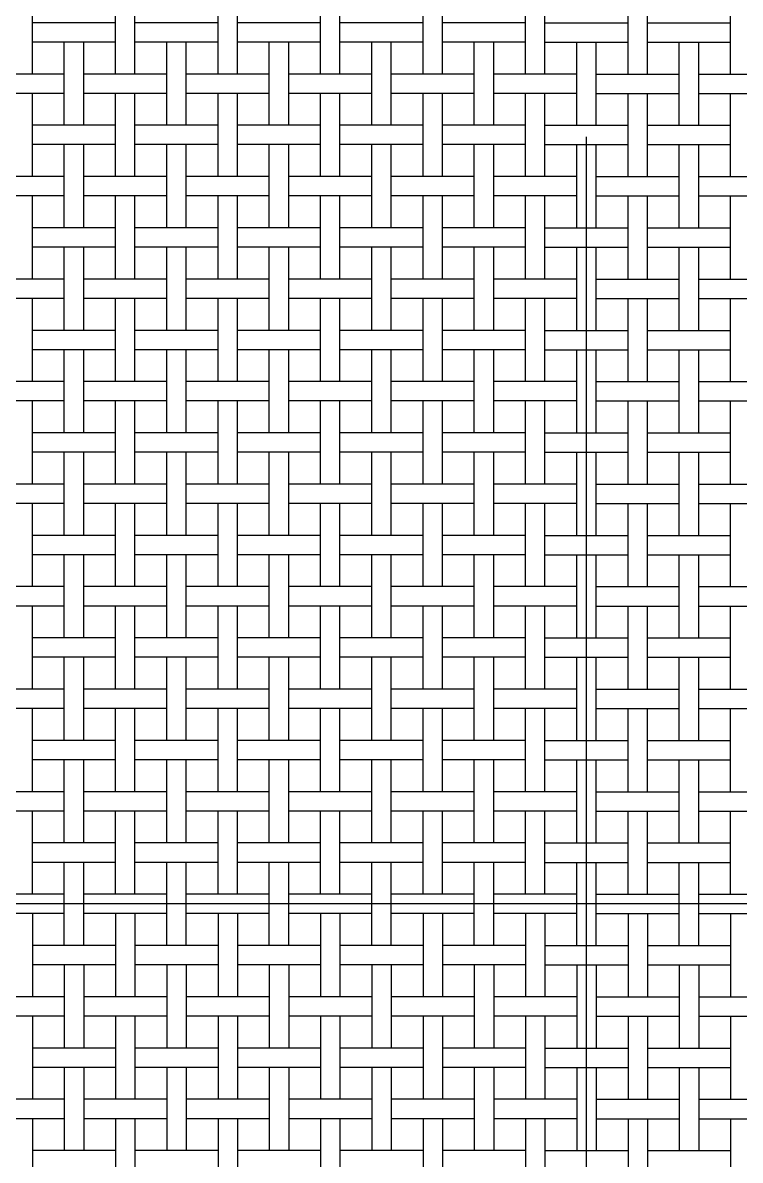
# Model space of a CAD drawing. Extents: x 0.5 to 85.8, y 0 to 73.
# Drawn here: x 30.43 to 34.88, y 44.44 to 51.48 of the extents above; entities that cross this region are included whole.
import ezdxf

# ---------------------------------------------------------------- set-up
doc = ezdxf.new("R2010")
doc.units = 0
doc.linetypes.add('CENTER', pattern=[50.8, 31.75, -6.35, 6.35, -6.35])
doc.layers.get('0').update_dxf_attribs({"linetype": 'CONTINUOUS'})
doc.layers.add('CENTER', color=1, linetype='CENTER')

msp = doc.modelspace()

# ---------------------------------------------------------------- linework, layer by layer
at = {"color": 7, "linetype": 'CONTINUOUS'}
for p, q in [((30.4922, 51.1653), (30.4922, 51.6803)), ((31.0072, 51.1653), (31.0072, 51.6803)), ((31.1272, 51.1653), (31.1272, 51.6803)), ((31.6422, 51.1653), (31.6422, 51.6803)), ((31.7622, 51.1653), (31.7622, 51.6803)), ((32.2772, 51.1653), (32.2772, 51.6803)), ((32.3972, 51.1653), (32.3972, 51.6803)), ((32.9122, 51.1653), (32.9122, 51.6803)), ((33.0322, 51.1653), (33.0322, 51.6803)), ((33.5472, 51.1653), (33.5472, 51.6803)), ((33.6672, 51.1653), (33.6672, 51.6803)), ((34.1822, 51.1653), (34.1822, 51.6803)), ((34.3022, 51.1653), (34.3022, 51.6803)), ((34.8172, 51.1653), (34.8172, 51.6803)), ((31.0072, 51.4828), (30.4922, 51.4828)), ((31.6422, 51.4828), (31.1272, 51.4828)), ((32.2772, 51.4828), (31.7622, 51.4828)), ((32.9122, 51.4828), (32.3972, 51.4828)), ((33.5472, 51.4828), (33.0322, 51.4828)), ((33.6672, 51.4828), (34.1822, 51.4828)), ((34.3022, 51.4828), (34.8172, 51.4828)), ((31.0072, 51.3628), (30.4922, 51.3628)), ((30.6897, 50.8478), (30.6897, 51.3628)), ((30.8097, 50.8478), (30.8097, 51.3628)), ((31.6422, 51.3628), (31.1272, 51.3628)), ((31.3247, 50.8478), (31.3247, 51.3628)), ((31.4447, 50.8478), (31.4447, 51.3628)), ((32.2772, 51.3628), (31.7622, 51.3628)), ((31.9597, 50.8478), (31.9597, 51.3628)), ((32.0797, 50.8478), (32.0797, 51.3628)), ((32.9122, 51.3628), (32.3972, 51.3628)), ((32.5947, 50.8478), (32.5947, 51.3628)), ((32.7147, 50.8478), (32.7147, 51.3628)), ((33.5472, 51.3628), (33.0322, 51.3628)), ((33.2297, 50.8478), (33.2297, 51.3628)), ((33.3497, 50.8478), (33.3497, 51.3628)), ((33.6672, 51.3628), (34.1822, 51.3628)), ((33.8647, 50.8478), (33.8647, 51.3628)), ((33.9847, 50.8478), (33.9847, 51.3628)), ((34.3022, 51.3628), (34.8172, 51.3628)), ((34.4997, 50.8478), (34.4997, 51.3628)), ((34.6197, 50.8478), (34.6197, 51.3628)), ((30.6897, 51.1653), (30.1747, 51.1653)), ((31.3247, 51.1653), (30.8097, 51.1653)), ((31.9597, 51.1653), (31.4447, 51.1653)), ((32.5947, 51.1653), (32.0797, 51.1653)), ((33.2297, 51.1653), (32.7147, 51.1653)), ((33.8647, 51.1653), (33.3497, 51.1653)), ((33.9847, 51.1653), (34.4997, 51.1653)), ((34.6197, 51.1653), (35.1347, 51.1653)), ((30.6897, 51.0453), (30.1747, 51.0453)), ((30.4922, 50.5303), (30.4922, 51.0453)), ((31.3247, 51.0453), (30.8097, 51.0453)), ((31.0072, 50.5303), (31.0072, 51.0453)), ((31.1272, 50.5303), (31.1272, 51.0453)), ((31.9597, 51.0453), (31.4447, 51.0453)), ((31.6422, 50.5303), (31.6422, 51.0453)), ((31.7622, 50.5303), (31.7622, 51.0453)), ((32.5947, 51.0453), (32.0797, 51.0453)), ((32.2772, 50.5303), (32.2772, 51.0453)), ((32.3972, 50.5303), (32.3972, 51.0453)), ((33.2297, 51.0453), (32.7147, 51.0453)), ((32.9122, 50.5303), (32.9122, 51.0453)), ((33.0322, 50.5303), (33.0322, 51.0453)), ((33.8647, 51.0453), (33.3497, 51.0453)), ((33.5472, 50.5303), (33.5472, 51.0453)), ((33.6672, 50.5303), (33.6672, 51.0453)), ((33.9847, 51.0453), (34.4997, 51.0453)), ((34.1822, 50.5303), (34.1822, 51.0453)), ((34.3022, 50.5303), (34.3022, 51.0453)), ((34.6197, 51.0453), (35.1347, 51.0453)), ((34.8172, 50.5303), (34.8172, 51.0453)), ((31.0072, 50.8478), (30.4922, 50.8478)), ((31.6422, 50.8478), (31.1272, 50.8478)), ((32.2772, 50.8478), (31.7622, 50.8478)), ((32.9122, 50.8478), (32.3972, 50.8478)), ((33.5472, 50.8478), (33.0322, 50.8478)), ((33.6672, 50.8478), (34.1822, 50.8478)), ((34.3022, 50.8478), (34.8172, 50.8478)), ((31.0072, 50.7278), (30.4922, 50.7278)), ((30.6897, 50.2128), (30.6897, 50.7278)), ((30.8097, 50.2128), (30.8097, 50.7278)), ((31.6422, 50.7278), (31.1272, 50.7278)), ((31.3247, 50.2128), (31.3247, 50.7278)), ((31.4447, 50.2128), (31.4447, 50.7278)), ((32.2772, 50.7278), (31.7622, 50.7278)), ((31.9597, 50.2128), (31.9597, 50.7278)), ((32.0797, 50.2128), (32.0797, 50.7278)), ((32.9122, 50.7278), (32.3972, 50.7278)), ((32.5947, 50.2128), (32.5947, 50.7278)), ((32.7147, 50.2128), (32.7147, 50.7278)), ((33.5472, 50.7278), (33.0322, 50.7278)), ((33.2297, 50.2128), (33.2297, 50.7278)), ((33.3497, 50.2128), (33.3497, 50.7278)), ((33.6672, 50.7278), (34.1822, 50.7278)), ((33.8647, 50.2128), (33.8647, 50.7278)), ((33.9847, 50.2128), (33.9847, 50.7278)), ((34.3022, 50.7278), (34.8172, 50.7278)), ((34.4997, 50.2128), (34.4997, 50.7278)), ((34.6197, 50.2128), (34.6197, 50.7278)), ((30.6897, 50.5303), (30.1747, 50.5303)), ((31.3247, 50.5303), (30.8097, 50.5303)), ((31.9597, 50.5303), (31.4447, 50.5303)), ((32.5947, 50.5303), (32.0797, 50.5303)), ((33.2297, 50.5303), (32.7147, 50.5303)), ((33.8647, 50.5303), (33.3497, 50.5303)), ((33.9847, 50.5303), (34.4997, 50.5303)), ((34.6197, 50.5303), (35.1347, 50.5303)), ((30.6897, 50.4103), (30.1747, 50.4103)), ((30.4922, 49.8953), (30.4922, 50.4103)), ((31.3247, 50.4103), (30.8097, 50.4103)), ((31.0072, 49.8953), (31.0072, 50.4103)), ((31.1272, 49.8953), (31.1272, 50.4103)), ((31.9597, 50.4103), (31.4447, 50.4103)), ((31.6422, 49.8953), (31.6422, 50.4103)), ((31.7622, 49.8953), (31.7622, 50.4103)), ((32.5947, 50.4103), (32.0797, 50.4103)), ((32.2772, 49.8953), (32.2772, 50.4103)), ((32.3972, 49.8953), (32.3972, 50.4103)), ((33.2297, 50.4103), (32.7147, 50.4103)), ((32.9122, 49.8953), (32.9122, 50.4103)), ((33.0322, 49.8953), (33.0322, 50.4103)), ((33.8647, 50.4103), (33.3497, 50.4103)), ((33.5472, 49.8953), (33.5472, 50.4103)), ((33.6672, 49.8953), (33.6672, 50.4103)), ((33.9847, 50.4103), (34.4997, 50.4103)), ((34.1822, 49.8953), (34.1822, 50.4103)), ((34.3022, 49.8953), (34.3022, 50.4103)), ((34.6197, 50.4103), (35.1347, 50.4103)), ((34.8172, 49.8953), (34.8172, 50.4103)), ((31.0072, 50.2128), (30.4922, 50.2128)), ((31.6422, 50.2128), (31.1272, 50.2128)), ((32.2772, 50.2128), (31.7622, 50.2128)), ((32.9122, 50.2128), (32.3972, 50.2128)), ((33.5472, 50.2128), (33.0322, 50.2128)), ((33.6672, 50.2128), (34.1822, 50.2128)), ((34.3022, 50.2128), (34.8172, 50.2128)), ((31.0072, 50.0928), (30.4922, 50.0928)), ((30.6897, 49.5778), (30.6897, 50.0928)), ((30.8097, 49.5778), (30.8097, 50.0928)), ((31.6422, 50.0928), (31.1272, 50.0928)), ((31.3247, 49.5778), (31.3247, 50.0928)), ((31.4447, 49.5778), (31.4447, 50.0928)), ((32.2772, 50.0928), (31.7622, 50.0928)), ((31.9597, 49.5778), (31.9597, 50.0928)), ((32.0797, 49.5778), (32.0797, 50.0928)), ((32.9122, 50.0928), (32.3972, 50.0928)), ((32.5947, 49.5778), (32.5947, 50.0928)), ((32.7147, 49.5778), (32.7147, 50.0928)), ((33.5472, 50.0928), (33.0322, 50.0928)), ((33.2297, 49.5778), (33.2297, 50.0928)), ((33.3497, 49.5778), (33.3497, 50.0928)), ((33.6672, 50.0928), (34.1822, 50.0928)), ((33.8647, 49.5778), (33.8647, 50.0928)), ((33.9847, 49.5778), (33.9847, 50.0928)), ((34.3022, 50.0928), (34.8172, 50.0928)), ((34.4997, 49.5778), (34.4997, 50.0928)), ((34.6197, 49.5778), (34.6197, 50.0928)), ((30.6897, 49.8953), (30.1747, 49.8953)), ((31.3247, 49.8953), (30.8097, 49.8953)), ((31.9597, 49.8953), (31.4447, 49.8953)), ((32.5947, 49.8953), (32.0797, 49.8953)), ((33.2297, 49.8953), (32.7147, 49.8953)), ((33.8647, 49.8953), (33.3497, 49.8953)), ((33.9847, 49.8953), (34.4997, 49.8953)), ((34.6197, 49.8953), (35.1347, 49.8953)), ((30.6897, 49.7753), (30.1747, 49.7753)), ((30.4922, 49.2603), (30.4922, 49.7753)), ((31.3247, 49.7753), (30.8097, 49.7753)), ((31.0072, 49.2603), (31.0072, 49.7753)), ((31.1272, 49.2603), (31.1272, 49.7753)), ((31.9597, 49.7753), (31.4447, 49.7753)), ((31.6422, 49.2603), (31.6422, 49.7753)), ((31.7622, 49.2603), (31.7622, 49.7753)), ((32.5947, 49.7753), (32.0797, 49.7753)), ((32.2772, 49.2603), (32.2772, 49.7753)), ((32.3972, 49.2603), (32.3972, 49.7753)), ((33.2297, 49.7753), (32.7147, 49.7753)), ((32.9122, 49.2603), (32.9122, 49.7753)), ((33.0322, 49.2603), (33.0322, 49.7753)), ((33.8647, 49.7753), (33.3497, 49.7753)), ((33.5472, 49.2603), (33.5472, 49.7753)), ((33.6672, 49.2603), (33.6672, 49.7753)), ((33.9847, 49.7753), (34.4997, 49.7753)), ((34.1822, 49.2603), (34.1822, 49.7753)), ((34.3022, 49.2603), (34.3022, 49.7753)), ((34.6197, 49.7753), (35.1347, 49.7753)), ((34.8172, 49.2603), (34.8172, 49.7753)), ((31.0072, 49.5778), (30.4922, 49.5778)), ((31.6422, 49.5778), (31.1272, 49.5778)), ((32.2772, 49.5778), (31.7622, 49.5778)), ((32.9122, 49.5778), (32.3972, 49.5778)), ((33.5472, 49.5778), (33.0322, 49.5778)), ((33.6672, 49.5778), (34.1822, 49.5778)), ((34.3022, 49.5778), (34.8172, 49.5778)), ((31.0072, 49.4578), (30.4922, 49.4578)), ((30.6897, 48.9428), (30.6897, 49.4578)), ((30.8097, 48.9428), (30.8097, 49.4578)), ((31.6422, 49.4578), (31.1272, 49.4578)), ((31.3247, 48.9428), (31.3247, 49.4578)), ((31.4447, 48.9428), (31.4447, 49.4578)), ((32.2772, 49.4578), (31.7622, 49.4578)), ((31.9597, 48.9428), (31.9597, 49.4578)), ((32.0797, 48.9428), (32.0797, 49.4578)), ((32.9122, 49.4578), (32.3972, 49.4578)), ((32.5947, 48.9428), (32.5947, 49.4578)), ((32.7147, 48.9428), (32.7147, 49.4578)), ((33.5472, 49.4578), (33.0322, 49.4578)), ((33.2297, 48.9428), (33.2297, 49.4578)), ((33.3497, 48.9428), (33.3497, 49.4578)), ((33.6672, 49.4578), (34.1822, 49.4578)), ((33.8647, 48.9428), (33.8647, 49.4578)), ((33.9847, 48.9428), (33.9847, 49.4578)), ((34.3022, 49.4578), (34.8172, 49.4578)), ((34.4997, 48.9428), (34.4997, 49.4578)), ((34.6197, 48.9428), (34.6197, 49.4578)), ((30.6897, 49.2603), (30.1747, 49.2603)), ((31.3247, 49.2603), (30.8097, 49.2603)), ((31.9597, 49.2603), (31.4447, 49.2603)), ((32.5947, 49.2603), (32.0797, 49.2603)), ((33.2297, 49.2603), (32.7147, 49.2603)), ((33.8647, 49.2603), (33.3497, 49.2603)), ((33.9847, 49.2603), (34.4997, 49.2603)), ((34.6197, 49.2603), (35.1347, 49.2603)), ((30.6897, 49.1403), (30.1747, 49.1403)), ((30.4922, 48.6253), (30.4922, 49.1403)), ((31.3247, 49.1403), (30.8097, 49.1403)), ((31.0072, 48.6253), (31.0072, 49.1403)), ((31.1272, 48.6253), (31.1272, 49.1403)), ((31.9597, 49.1403), (31.4447, 49.1403)), ((31.6422, 48.6253), (31.6422, 49.1403)), ((31.7622, 48.6253), (31.7622, 49.1403)), ((32.5947, 49.1403), (32.0797, 49.1403)), ((32.2772, 48.6253), (32.2772, 49.1403)), ((32.3972, 48.6253), (32.3972, 49.1403)), ((33.2297, 49.1403), (32.7147, 49.1403)), ((32.9122, 48.6253), (32.9122, 49.1403)), ((33.0322, 48.6253), (33.0322, 49.1403)), ((33.8647, 49.1403), (33.3497, 49.1403)), ((33.5472, 48.6253), (33.5472, 49.1403)), ((33.6672, 48.6253), (33.6672, 49.1403)), ((33.9847, 49.1403), (34.4997, 49.1403)), ((34.1822, 48.6253), (34.1822, 49.1403)), ((34.3022, 48.6253), (34.3022, 49.1403)), ((34.6197, 49.1403), (35.1347, 49.1403)), ((34.8172, 48.6253), (34.8172, 49.1403)), ((31.0072, 48.9428), (30.4922, 48.9428)), ((31.6422, 48.9428), (31.1272, 48.9428)), ((32.2772, 48.9428), (31.7622, 48.9428)), ((32.9122, 48.9428), (32.3972, 48.9428)), ((33.5472, 48.9428), (33.0322, 48.9428)), ((33.6672, 48.9428), (34.1822, 48.9428)), ((34.3022, 48.9428), (34.8172, 48.9428)), ((31.0072, 48.8228), (30.4922, 48.8228)), ((30.6897, 48.3078), (30.6897, 48.8228)), ((30.8097, 48.3078), (30.8097, 48.8228)), ((31.6422, 48.8228), (31.1272, 48.8228)), ((31.3247, 48.3078), (31.3247, 48.8228)), ((31.4447, 48.3078), (31.4447, 48.8228)), ((32.2772, 48.8228), (31.7622, 48.8228)), ((31.9597, 48.3078), (31.9597, 48.8228)), ((32.0797, 48.3078), (32.0797, 48.8228)), ((32.9122, 48.8228), (32.3972, 48.8228)), ((32.5947, 48.3078), (32.5947, 48.8228)), ((32.7147, 48.3078), (32.7147, 48.8228)), ((33.5472, 48.8228), (33.0322, 48.8228)), ((33.2297, 48.3078), (33.2297, 48.8228)), ((33.3497, 48.3078), (33.3497, 48.8228)), ((33.6672, 48.8228), (34.1822, 48.8228)), ((33.8647, 48.3078), (33.8647, 48.8228)), ((33.9847, 48.3078), (33.9847, 48.8228)), ((34.3022, 48.8228), (34.8172, 48.8228)), ((34.4997, 48.3078), (34.4997, 48.8228)), ((34.6197, 48.3078), (34.6197, 48.8228)), ((30.6897, 48.6253), (30.1747, 48.6253)), ((31.3247, 48.6253), (30.8097, 48.6253)), ((31.9597, 48.6253), (31.4447, 48.6253)), ((32.5947, 48.6253), (32.0797, 48.6253)), ((33.2297, 48.6253), (32.7147, 48.6253)), ((33.8647, 48.6253), (33.3497, 48.6253)), ((33.9847, 48.6253), (34.4997, 48.6253)), ((34.6197, 48.6253), (35.1347, 48.6253)), ((30.6897, 48.5053), (30.1747, 48.5053)), ((30.4922, 47.9903), (30.4922, 48.5053)), ((31.3247, 48.5053), (30.8097, 48.5053)), ((31.0072, 47.9903), (31.0072, 48.5053)), ((31.1272, 47.9903), (31.1272, 48.5053)), ((31.9597, 48.5053), (31.4447, 48.5053)), ((31.6422, 47.9903), (31.6422, 48.5053)), ((31.7622, 47.9903), (31.7622, 48.5053)), ((32.5947, 48.5053), (32.0797, 48.5053)), ((32.2772, 47.9903), (32.2772, 48.5053)), ((32.3972, 47.9903), (32.3972, 48.5053)), ((33.2297, 48.5053), (32.7147, 48.5053)), ((32.9122, 47.9903), (32.9122, 48.5053)), ((33.0322, 47.9903), (33.0322, 48.5053)), ((33.8647, 48.5053), (33.3497, 48.5053)), ((33.5472, 47.9903), (33.5472, 48.5053)), ((33.6672, 47.9903), (33.6672, 48.5053)), ((33.9847, 48.5053), (34.4997, 48.5053)), ((34.1822, 47.9903), (34.1822, 48.5053)), ((34.3022, 47.9903), (34.3022, 48.5053)), ((34.6197, 48.5053), (35.1347, 48.5053)), ((34.8172, 47.9903), (34.8172, 48.5053)), ((31.0072, 48.3078), (30.4922, 48.3078)), ((31.6422, 48.3078), (31.1272, 48.3078)), ((32.2772, 48.3078), (31.7622, 48.3078)), ((32.9122, 48.3078), (32.3972, 48.3078)), ((33.5472, 48.3078), (33.0322, 48.3078)), ((33.6672, 48.3078), (34.1822, 48.3078)), ((34.3022, 48.3078), (34.8172, 48.3078)), ((31.0072, 48.1878), (30.4922, 48.1878)), ((30.6897, 47.6728), (30.6897, 48.1878)), ((30.8097, 47.6728), (30.8097, 48.1878)), ((31.6422, 48.1878), (31.1272, 48.1878)), ((31.3247, 47.6728), (31.3247, 48.1878)), ((31.4447, 47.6728), (31.4447, 48.1878)), ((32.2772, 48.1878), (31.7622, 48.1878)), ((31.9597, 47.6728), (31.9597, 48.1878)), ((32.0797, 47.6728), (32.0797, 48.1878)), ((32.9122, 48.1878), (32.3972, 48.1878)), ((32.5947, 47.6728), (32.5947, 48.1878)), ((32.7147, 47.6728), (32.7147, 48.1878)), ((33.5472, 48.1878), (33.0322, 48.1878)), ((33.2297, 47.6728), (33.2297, 48.1878)), ((33.3497, 47.6728), (33.3497, 48.1878)), ((33.6672, 48.1878), (34.1822, 48.1878)), ((33.8647, 47.6728), (33.8647, 48.1878)), ((33.9847, 47.6728), (33.9847, 48.1878)), ((34.3022, 48.1878), (34.8172, 48.1878)), ((34.4997, 47.6728), (34.4997, 48.1878)), ((34.6197, 47.6728), (34.6197, 48.1878)), ((30.6897, 47.9903), (30.1747, 47.9903)), ((31.3247, 47.9903), (30.8097, 47.9903)), ((31.9597, 47.9903), (31.4447, 47.9903)), ((32.5947, 47.9903), (32.0797, 47.9903)), ((33.2297, 47.9903), (32.7147, 47.9903)), ((33.8647, 47.9903), (33.3497, 47.9903)), ((33.9847, 47.9903), (34.4997, 47.9903)), ((34.6197, 47.9903), (35.1347, 47.9903)), ((30.6897, 47.8703), (30.1747, 47.8703)), ((30.4922, 47.3553), (30.4922, 47.8703)), ((31.3247, 47.8703), (30.8097, 47.8703)), ((31.0072, 47.3553), (31.0072, 47.8703)), ((31.1272, 47.3553), (31.1272, 47.8703)), ((31.9597, 47.8703), (31.4447, 47.8703)), ((31.6422, 47.3553), (31.6422, 47.8703)), ((31.7622, 47.3553), (31.7622, 47.8703)), ((32.5947, 47.8703), (32.0797, 47.8703)), ((32.2772, 47.3553), (32.2772, 47.8703)), ((32.3972, 47.3553), (32.3972, 47.8703)), ((33.2297, 47.8703), (32.7147, 47.8703)), ((32.9122, 47.3553), (32.9122, 47.8703)), ((33.0322, 47.3553), (33.0322, 47.8703)), ((33.8647, 47.8703), (33.3497, 47.8703)), ((33.5472, 47.3553), (33.5472, 47.8703)), ((33.6672, 47.3553), (33.6672, 47.8703)), ((33.9847, 47.8703), (34.4997, 47.8703)), ((34.1822, 47.3553), (34.1822, 47.8703)), ((34.3022, 47.3553), (34.3022, 47.8703)), ((34.6197, 47.8703), (35.1347, 47.8703)), ((34.8172, 47.3553), (34.8172, 47.8703)), ((31.0072, 47.6728), (30.4922, 47.6728)), ((31.6422, 47.6728), (31.1272, 47.6728)), ((32.2772, 47.6728), (31.7622, 47.6728)), ((32.9122, 47.6728), (32.3972, 47.6728)), ((33.5472, 47.6728), (33.0322, 47.6728)), ((33.6672, 47.6728), (34.1822, 47.6728)), ((34.3022, 47.6728), (34.8172, 47.6728)), ((31.0072, 47.5528), (30.4922, 47.5528)), ((30.6897, 47.0378), (30.6897, 47.5528)), ((30.8097, 47.0378), (30.8097, 47.5528)), ((31.6422, 47.5528), (31.1272, 47.5528)), ((31.3247, 47.0378), (31.3247, 47.5528)), ((31.4447, 47.0378), (31.4447, 47.5528)), ((32.2772, 47.5528), (31.7622, 47.5528)), ((31.9597, 47.0378), (31.9597, 47.5528)), ((32.0797, 47.0378), (32.0797, 47.5528)), ((32.9122, 47.5528), (32.3972, 47.5528)), ((32.5947, 47.0378), (32.5947, 47.5528)), ((32.7147, 47.0378), (32.7147, 47.5528)), ((33.5472, 47.5528), (33.0322, 47.5528)), ((33.2297, 47.0378), (33.2297, 47.5528)), ((33.3497, 47.0378), (33.3497, 47.5528)), ((33.6672, 47.5528), (34.1822, 47.5528)), ((33.8647, 47.0378), (33.8647, 47.5528)), ((33.9847, 47.0378), (33.9847, 47.5528)), ((34.3022, 47.5528), (34.8172, 47.5528)), ((34.4997, 47.0378), (34.4997, 47.5528)), ((34.6197, 47.0378), (34.6197, 47.5528)), ((30.6897, 47.3553), (30.1747, 47.3553)), ((31.3247, 47.3553), (30.8097, 47.3553)), ((31.9597, 47.3553), (31.4447, 47.3553)), ((32.5947, 47.3553), (32.0797, 47.3553)), ((33.2297, 47.3553), (32.7147, 47.3553)), ((33.8647, 47.3553), (33.3497, 47.3553)), ((33.9847, 47.3553), (34.4997, 47.3553)), ((34.6197, 47.3553), (35.1347, 47.3553)), ((30.6897, 47.2353), (30.1747, 47.2353)), ((30.4922, 46.7203), (30.4922, 47.2353)), ((31.3247, 47.2353), (30.8097, 47.2353)), ((31.0072, 46.7203), (31.0072, 47.2353)), ((31.1272, 46.7203), (31.1272, 47.2353)), ((31.9597, 47.2353), (31.4447, 47.2353)), ((31.6422, 46.7203), (31.6422, 47.2353)), ((31.7622, 46.7203), (31.7622, 47.2353)), ((32.5947, 47.2353), (32.0797, 47.2353)), ((32.2772, 46.7203), (32.2772, 47.2353)), ((32.3972, 46.7203), (32.3972, 47.2353)), ((33.2297, 47.2353), (32.7147, 47.2353)), ((32.9122, 46.7203), (32.9122, 47.2353)), ((33.0322, 46.7203), (33.0322, 47.2353)), ((33.8647, 47.2353), (33.3497, 47.2353)), ((33.5472, 46.7203), (33.5472, 47.2353)), ((33.6672, 46.7203), (33.6672, 47.2353)), ((33.9847, 47.2353), (34.4997, 47.2353)), ((34.1822, 46.7203), (34.1822, 47.2353)), ((34.3022, 46.7203), (34.3022, 47.2353)), ((34.6197, 47.2353), (35.1347, 47.2353)), ((34.8172, 46.7203), (34.8172, 47.2353)), ((31.0072, 47.0378), (30.4922, 47.0378)), ((31.6422, 47.0378), (31.1272, 47.0378)), ((32.2772, 47.0378), (31.7622, 47.0378)), ((32.9122, 47.0378), (32.3972, 47.0378)), ((33.5472, 47.0378), (33.0322, 47.0378)), ((33.6672, 47.0378), (34.1822, 47.0378)), ((34.3022, 47.0378), (34.8172, 47.0378)), ((31.0072, 46.9178), (30.4922, 46.9178)), ((30.6897, 46.4028), (30.6897, 46.9178)), ((30.8097, 46.4028), (30.8097, 46.9178)), ((31.6422, 46.9178), (31.1272, 46.9178)), ((31.3247, 46.4028), (31.3247, 46.9178)), ((31.4447, 46.4028), (31.4447, 46.9178)), ((32.2772, 46.9178), (31.7622, 46.9178)), ((31.9597, 46.4028), (31.9597, 46.9178)), ((32.0797, 46.4028), (32.0797, 46.9178)), ((32.9122, 46.9178), (32.3972, 46.9178)), ((32.5947, 46.4028), (32.5947, 46.9178)), ((32.7147, 46.4028), (32.7147, 46.9178)), ((33.5472, 46.9178), (33.0322, 46.9178)), ((33.2297, 46.4028), (33.2297, 46.9178)), ((33.3497, 46.4028), (33.3497, 46.9178)), ((33.6672, 46.9178), (34.1822, 46.9178)), ((33.8647, 46.4028), (33.8647, 46.9178)), ((33.9847, 46.4028), (33.9847, 46.9178)), ((34.3022, 46.9178), (34.8172, 46.9178)), ((34.4997, 46.4028), (34.4997, 46.9178)), ((34.6197, 46.4028), (34.6197, 46.9178)), ((30.6897, 46.7203), (30.1747, 46.7203)), ((31.3247, 46.7203), (30.8097, 46.7203)), ((31.9597, 46.7203), (31.4447, 46.7203)), ((32.5947, 46.7203), (32.0797, 46.7203)), ((33.2297, 46.7203), (32.7147, 46.7203)), ((33.8647, 46.7203), (33.3497, 46.7203)), ((33.9847, 46.7203), (34.4997, 46.7203)), ((34.6197, 46.7203), (35.1347, 46.7203)), ((30.6897, 46.6003), (30.1747, 46.6003)), ((30.4922, 46.0853), (30.4922, 46.6003)), ((31.3247, 46.6003), (30.8097, 46.6003)), ((31.0072, 46.0853), (31.0072, 46.6003)), ((31.1272, 46.0853), (31.1272, 46.6003)), ((31.9597, 46.6003), (31.4447, 46.6003)), ((31.6422, 46.0853), (31.6422, 46.6003)), ((31.7622, 46.0853), (31.7622, 46.6003)), ((32.5947, 46.6003), (32.0797, 46.6003)), ((32.2772, 46.0853), (32.2772, 46.6003)), ((32.3972, 46.0853), (32.3972, 46.6003)), ((33.2297, 46.6003), (32.7147, 46.6003)), ((32.9122, 46.0853), (32.9122, 46.6003)), ((33.0322, 46.0853), (33.0322, 46.6003)), ((33.8647, 46.6003), (33.3497, 46.6003)), ((33.5472, 46.0853), (33.5472, 46.6003)), ((33.6672, 46.0853), (33.6672, 46.6003)), ((33.9847, 46.6003), (34.4997, 46.6003)), ((34.1822, 46.0853), (34.1822, 46.6003)), ((34.3022, 46.0853), (34.3022, 46.6003)), ((34.6197, 46.6003), (35.1347, 46.6003)), ((34.8172, 46.0853), (34.8172, 46.6003)), ((31.0072, 46.4028), (30.4922, 46.4028)), ((31.6422, 46.4028), (31.1272, 46.4028)), ((32.2772, 46.4028), (31.7622, 46.4028)), ((32.9122, 46.4028), (32.3972, 46.4028)), ((33.5472, 46.4028), (33.0322, 46.4028)), ((33.6672, 46.4028), (34.1822, 46.4028)), ((34.3022, 46.4028), (34.8172, 46.4028)), ((31.0072, 46.2828), (30.4922, 46.2828)), ((30.6897, 45.7678), (30.6897, 46.2828)), ((30.8097, 45.7678), (30.8097, 46.2828)), ((31.6422, 46.2828), (31.1272, 46.2828)), ((31.3247, 45.7678), (31.3247, 46.2828)), ((31.4447, 45.7678), (31.4447, 46.2828)), ((32.2772, 46.2828), (31.7622, 46.2828)), ((31.9597, 45.7678), (31.9597, 46.2828)), ((32.0797, 45.7678), (32.0797, 46.2828)), ((32.9122, 46.2828), (32.3972, 46.2828)), ((32.5947, 45.7678), (32.5947, 46.2828)), ((32.7147, 45.7678), (32.7147, 46.2828)), ((33.5472, 46.2828), (33.0322, 46.2828)), ((33.2297, 45.7678), (33.2297, 46.2828)), ((33.3497, 45.7678), (33.3497, 46.2828)), ((33.6672, 46.2828), (34.1822, 46.2828)), ((33.8647, 45.7678), (33.8647, 46.2828)), ((33.9847, 45.7678), (33.9847, 46.2828)), ((34.3022, 46.2828), (34.8172, 46.2828)), ((34.4997, 45.7678), (34.4997, 46.2828)), ((34.6197, 45.7678), (34.6197, 46.2828)), ((30.6897, 46.0853), (30.1747, 46.0853)), ((31.3247, 46.0853), (30.8097, 46.0853)), ((31.9597, 46.0853), (31.4447, 46.0853)), ((32.5947, 46.0853), (32.0797, 46.0853)), ((33.2297, 46.0853), (32.7147, 46.0853)), ((33.8647, 46.0853), (33.3497, 46.0853)), ((33.9847, 46.0853), (34.4997, 46.0853)), ((34.6197, 46.0853), (35.1347, 46.0853)), ((30.6897, 45.9653), (30.1747, 45.9653)), ((30.4922, 45.9653), (30.4922, 45.4503)), ((31.3247, 45.9653), (30.8097, 45.9653)), ((31.0072, 45.9653), (31.0072, 45.4503)), ((31.1272, 45.9653), (31.1272, 45.4503)), ((31.9597, 45.9653), (31.4447, 45.9653)), ((31.6422, 45.9653), (31.6422, 45.4503)), ((31.7622, 45.9653), (31.7622, 45.4503)), ((32.5947, 45.9653), (32.0797, 45.9653)), ((32.2772, 45.9653), (32.2772, 45.4503)), ((32.3972, 45.9653), (32.3972, 45.4503)), ((33.2297, 45.9653), (32.7147, 45.9653)), ((32.9122, 45.9653), (32.9122, 45.4503)), ((33.0322, 45.9653), (33.0322, 45.4503)), ((33.8647, 45.9653), (33.3497, 45.9653)), ((33.5472, 45.9653), (33.5472, 45.4503)), ((33.6672, 45.9653), (33.6672, 45.4503)), ((33.9847, 45.9653), (34.4997, 45.9653)), ((34.1822, 45.9653), (34.1822, 45.4503)), ((34.3022, 45.9653), (34.3022, 45.4503)), ((34.6197, 45.9653), (35.1347, 45.9653)), ((34.8172, 45.9653), (34.8172, 45.4503)), ((31.0072, 45.7678), (30.4922, 45.7678)), ((31.6422, 45.7678), (31.1272, 45.7678)), ((32.2772, 45.7678), (31.7622, 45.7678)), ((32.9122, 45.7678), (32.3972, 45.7678)), ((33.5472, 45.7678), (33.0322, 45.7678)), ((33.6672, 45.7678), (34.1822, 45.7678)), ((34.3022, 45.7678), (34.8172, 45.7678)), ((31.0072, 45.6478), (30.4922, 45.6478)), ((30.6897, 45.6478), (30.6897, 45.1328)), ((30.8097, 45.6478), (30.8097, 45.1328)), ((31.6422, 45.6478), (31.1272, 45.6478)), ((31.3247, 45.6478), (31.3247, 45.1328)), ((31.4447, 45.6478), (31.4447, 45.1328)), ((32.2772, 45.6478), (31.7622, 45.6478)), ((31.9597, 45.6478), (31.9597, 45.1328)), ((32.0797, 45.6478), (32.0797, 45.1328)), ((32.9122, 45.6478), (32.3972, 45.6478)), ((32.5947, 45.6478), (32.5947, 45.1328)), ((32.7147, 45.6478), (32.7147, 45.1328)), ((33.5472, 45.6478), (33.0322, 45.6478)), ((33.2297, 45.6478), (33.2297, 45.1328)), ((33.3497, 45.6478), (33.3497, 45.1328)), ((33.6672, 45.6478), (34.1822, 45.6478)), ((33.8647, 45.6478), (33.8647, 45.1328)), ((33.9847, 45.6478), (33.9847, 45.1328)), ((34.3022, 45.6478), (34.8172, 45.6478)), ((34.4997, 45.6478), (34.4997, 45.1328)), ((34.6197, 45.6478), (34.6197, 45.1328)), ((30.6897, 45.4503), (30.1747, 45.4503)), ((31.3247, 45.4503), (30.8097, 45.4503)), ((31.9597, 45.4503), (31.4447, 45.4503)), ((32.5947, 45.4503), (32.0797, 45.4503)), ((33.2297, 45.4503), (32.7147, 45.4503)), ((33.8647, 45.4503), (33.3497, 45.4503)), ((33.9847, 45.4503), (34.4997, 45.4503)), ((34.6197, 45.4503), (35.1347, 45.4503)), ((30.6897, 45.3303), (30.1747, 45.3303)), ((30.4922, 45.3303), (30.4922, 44.8153)), ((31.3247, 45.3303), (30.8097, 45.3303)), ((31.0072, 45.3303), (31.0072, 44.8153)), ((31.1272, 45.3303), (31.1272, 44.8153)), ((31.9597, 45.3303), (31.4447, 45.3303)), ((31.6422, 45.3303), (31.6422, 44.8153)), ((31.7622, 45.3303), (31.7622, 44.8153)), ((32.5947, 45.3303), (32.0797, 45.3303)), ((32.2772, 45.3303), (32.2772, 44.8153)), ((32.3972, 45.3303), (32.3972, 44.8153)), ((33.2297, 45.3303), (32.7147, 45.3303)), ((32.9122, 45.3303), (32.9122, 44.8153)), ((33.0322, 45.3303), (33.0322, 44.8153)), ((33.8647, 45.3303), (33.3497, 45.3303)), ((33.5472, 45.3303), (33.5472, 44.8153)), ((33.6672, 45.3303), (33.6672, 44.8153)), ((33.9847, 45.3303), (34.4997, 45.3303)), ((34.1822, 45.3303), (34.1822, 44.8153)), ((34.3022, 45.3303), (34.3022, 44.8153)), ((34.6197, 45.3303), (35.1347, 45.3303)), ((34.8172, 45.3303), (34.8172, 44.8153)), ((31.0072, 45.1328), (30.4922, 45.1328)), ((31.6422, 45.1328), (31.1272, 45.1328)), ((32.2772, 45.1328), (31.7622, 45.1328)), ((32.9122, 45.1328), (32.3972, 45.1328)), ((33.5472, 45.1328), (33.0322, 45.1328)), ((33.6672, 45.1328), (34.1822, 45.1328)), ((34.3022, 45.1328), (34.8172, 45.1328)), ((31.0072, 45.0128), (30.4922, 45.0128)), ((30.6897, 45.0128), (30.6897, 44.4978)), ((30.8097, 45.0128), (30.8097, 44.4978)), ((31.6422, 45.0128), (31.1272, 45.0128)), ((31.3247, 45.0128), (31.3247, 44.4978)), ((31.4447, 45.0128), (31.4447, 44.4978)), ((32.2772, 45.0128), (31.7622, 45.0128)), ((31.9597, 45.0128), (31.9597, 44.4978)), ((32.0797, 45.0128), (32.0797, 44.4978)), ((32.9122, 45.0128), (32.3972, 45.0128)), ((32.5947, 45.0128), (32.5947, 44.4978)), ((32.7147, 45.0128), (32.7147, 44.4978)), ((33.5472, 45.0128), (33.0322, 45.0128)), ((33.2297, 45.0128), (33.2297, 44.4978)), ((33.3497, 45.0128), (33.3497, 44.4978)), ((33.6672, 45.0128), (34.1822, 45.0128)), ((33.8647, 45.0128), (33.8647, 44.4978)), ((33.9847, 45.0128), (33.9847, 44.4978)), ((34.3022, 45.0128), (34.8172, 45.0128)), ((34.4997, 45.0128), (34.4997, 44.4978)), ((34.6197, 45.0128), (34.6197, 44.4978)), ((30.6897, 44.8153), (30.1747, 44.8153)), ((31.3247, 44.8153), (30.8097, 44.8153)), ((31.9597, 44.8153), (31.4447, 44.8153)), ((32.5947, 44.8153), (32.0797, 44.8153)), ((33.2297, 44.8153), (32.7147, 44.8153)), ((33.8647, 44.8153), (33.3497, 44.8153)), ((33.9847, 44.8153), (34.4997, 44.8153)), ((34.6197, 44.8153), (35.1347, 44.8153)), ((30.6897, 44.6953), (30.1747, 44.6953)), ((30.4922, 44.6953), (30.4922, 44.1803)), ((31.3247, 44.6953), (30.8097, 44.6953)), ((31.0072, 44.6953), (31.0072, 44.1803)), ((31.1272, 44.6953), (31.1272, 44.1803)), ((31.9597, 44.6953), (31.4447, 44.6953)), ((31.6422, 44.6953), (31.6422, 44.1803)), ((31.7622, 44.6953), (31.7622, 44.1803)), ((32.5947, 44.6953), (32.0797, 44.6953)), ((32.2772, 44.6953), (32.2772, 44.1803)), ((32.3972, 44.6953), (32.3972, 44.1803)), ((33.2297, 44.6953), (32.7147, 44.6953)), ((32.9122, 44.6953), (32.9122, 44.1803)), ((33.0322, 44.6953), (33.0322, 44.1803)), ((33.8647, 44.6953), (33.3497, 44.6953)), ((33.5472, 44.6953), (33.5472, 44.1803)), ((33.6672, 44.6953), (33.6672, 44.1803)), ((33.9847, 44.6953), (34.4997, 44.6953)), ((34.1822, 44.6953), (34.1822, 44.1803)), ((34.3022, 44.6953), (34.3022, 44.1803)), ((34.6197, 44.6953), (35.1347, 44.6953)), ((34.8172, 44.6953), (34.8172, 44.1803)), ((31.0072, 44.4978), (30.4922, 44.4978)), ((31.6422, 44.4978), (31.1272, 44.4978)), ((32.2772, 44.4978), (31.7622, 44.4978)), ((32.9122, 44.4978), (32.3972, 44.4978)), ((33.5472, 44.4978), (33.0322, 44.4978)), ((33.6672, 44.4978), (34.1822, 44.4978)), ((34.3022, 44.4978), (34.8172, 44.4978))]:
    msp.add_line(p, q, dxfattribs=at)
for radius in [25, 15]:
    msp.add_circle((33.9247, 46.0253), radius, dxfattribs=at)
at = {"layer": 'CENTER', "color": 1, "linetype": 'CENTER'}
for p, q in [((33.9247, 19.0253), (33.9247, 73.0253)), ((60.9247, 46.0253), (6.9247, 46.0253))]:
    msp.add_line(p, q, dxfattribs=at)

doc.saveas('drawing.dxf')
